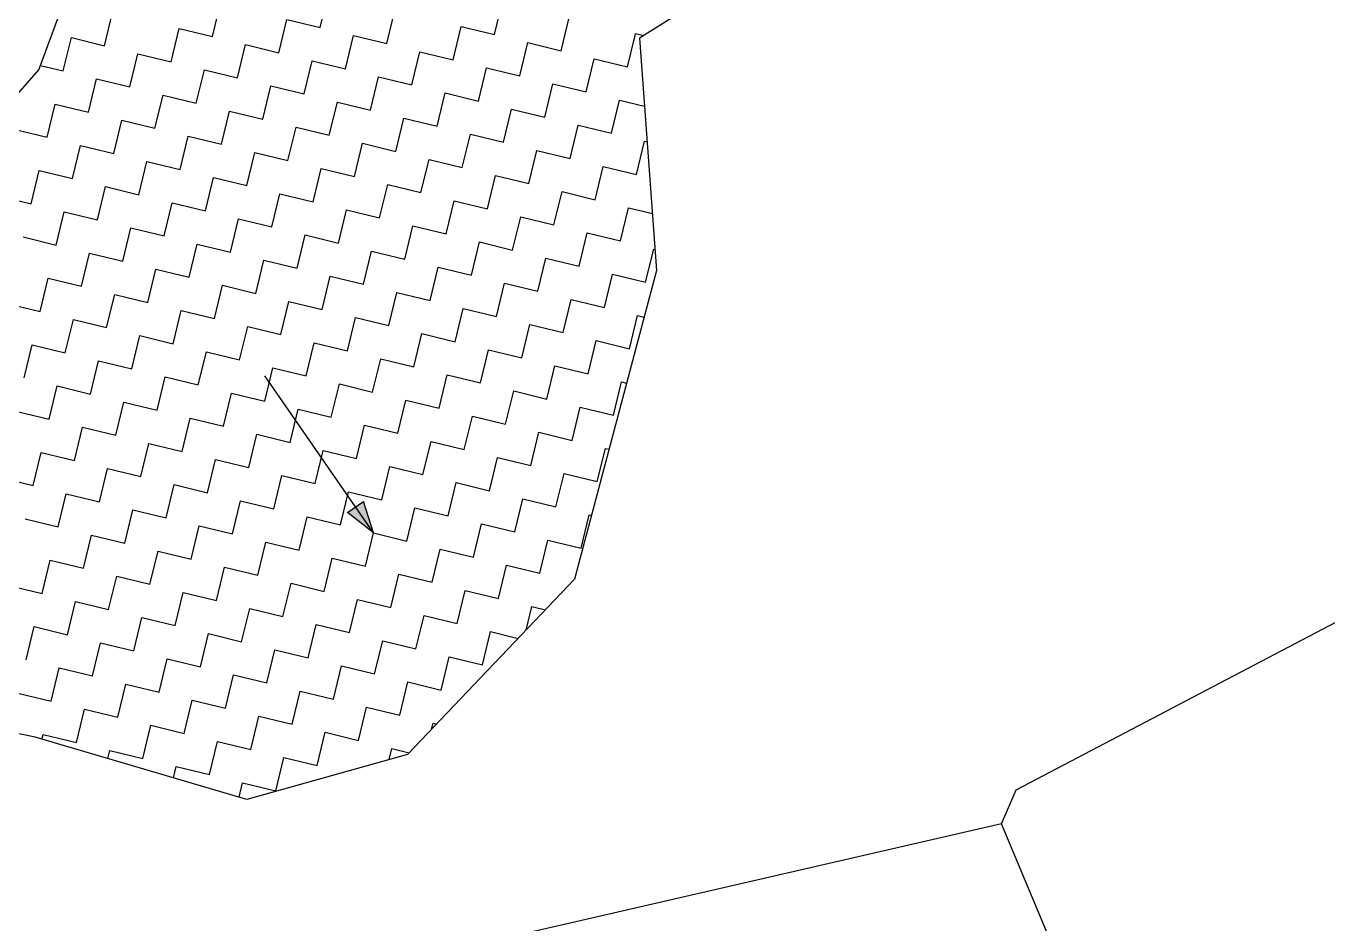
# Model space of a CAD drawing. Header units: metres. Extents: x 280481 to 282563, y 2046849 to 2049468.
# Drawn here: x 281471.5 to 281567.3, y 2048356.4 to 2048422.5 of the extents above; entities that cross this region are included whole.
import ezdxf

# ---------------------------------------------------------------- set-up
doc = ezdxf.new("R2010")
doc.units = ezdxf.units.M
doc.layers.add('POLY_HATCH', color=12, linetype='Continuous')
doc.layers.add('POLY_PARCEL', color=6, linetype='Continuous')

msp = doc.modelspace()

# ---------------------------------------------------------------- hatches: boundary and pattern name
h = msp.add_hatch(color=256)
h.paths.add_polyline_path([(281495.772, 2048387.108), (281495.185, 2048386.701), (281497.103, 2048385.187)])
h.paths.add_polyline_path([(281497.103, 2048385.187), (281496.36, 2048387.515), (281495.772, 2048387.108)])

# ---------------------------------------------------------------- linework, layer by layer
for points in [[(281497.103, 2048385.187), (281489.087, 2048396.759)], [(281495.185, 2048386.701), (281496.36, 2048387.515)], [(281497.103, 2048385.187), (281496.36, 2048387.515)], [(281497.103, 2048385.187), (281495.185, 2048386.701)]]:
    msp.add_lwpolyline(points)
at = {"layer": 'POLY_HATCH'}
for p, q in [((281472.479, 2048419.296), (281479.569, 2048438.557)), ((281537.321, 2048434.631), (281516.674, 2048421.616)), ((281516.674, 2048421.616), (281517.925, 2048404.515)), ((281460.212, 2048405.325), (281472.479, 2048419.296)), ((281517.925, 2048404.515), (281511.875, 2048381.775)), ((281511.875, 2048381.775), (281499.6, 2048368.881)), ((281472.187, 2048370.147), (281464.246, 2048371.802)), ((281487.762, 2048365.565), (281472.187, 2048370.147)), ((281499.6, 2048368.881), (281487.762, 2048365.565))]:
    msp.add_line(p, q, dxfattribs=at)
at = {"layer": 'POLY_HATCH', "linetype": 'Continuous'}
for p, q in [((281493.172, 2048422.402), (281493.765, 2048424.849)), ((281485.24, 2048421.735), (281485.833, 2048424.181)), ((281505.998, 2048421.884), (281506.591, 2048424.33)), ((281477.308, 2048421.067), (281477.901, 2048423.514)), ((281490.133, 2048420.549), (281490.726, 2048422.995)), ((281490.726, 2048422.995), (281493.172, 2048422.402)), ((281498.065, 2048421.216), (281498.658, 2048423.663)), ((281510.89, 2048420.698), (281511.483, 2048423.144)), ((281482.201, 2048419.881), (281482.794, 2048422.328)), ((281482.794, 2048422.328), (281485.24, 2048421.735)), ((281502.958, 2048420.03), (281503.551, 2048422.477)), ((281503.551, 2048422.477), (281505.998, 2048421.884)), ((281516.339, 2048421.806), (281516.376, 2048421.958)), ((281516.376, 2048421.958), (281516.984, 2048421.811)), ((281474.269, 2048419.214), (281474.862, 2048421.66)), ((281474.862, 2048421.66), (281477.308, 2048421.067)), ((281487.094, 2048418.695), (281487.687, 2048421.142)), ((281487.687, 2048421.142), (281490.133, 2048420.549)), ((281495.026, 2048419.363), (281495.619, 2048421.809)), ((281495.619, 2048421.809), (281498.065, 2048421.216)), ((281507.851, 2048418.845), (281508.444, 2048421.291)), ((281508.444, 2048421.291), (281510.89, 2048420.698)), ((281515.783, 2048419.512), (281516.339, 2048421.806)), ((281479.161, 2048418.028), (281479.754, 2048420.474)), ((281479.754, 2048420.474), (281482.201, 2048419.881)), ((281499.919, 2048418.177), (281500.512, 2048420.623)), ((281500.512, 2048420.623), (281502.958, 2048420.03)), ((281512.744, 2048417.659), (281513.337, 2048420.105)), ((281513.337, 2048420.105), (281515.783, 2048419.512)), ((281472.598, 2048419.619), (281474.269, 2048419.214)), ((281484.054, 2048416.842), (281484.647, 2048419.288)), ((281484.647, 2048419.288), (281487.094, 2048418.695)), ((281491.987, 2048417.51), (281492.58, 2048419.956)), ((281492.58, 2048419.956), (281495.026, 2048419.363)), ((281504.812, 2048416.991), (281505.405, 2048419.438)), ((281505.405, 2048419.438), (281507.851, 2048418.845)), ((281476.122, 2048416.175), (281476.715, 2048418.621)), ((281476.715, 2048418.621), (281479.161, 2048418.028)), ((281488.947, 2048415.656), (281489.54, 2048418.103)), ((281489.54, 2048418.103), (281491.987, 2048417.51)), ((281496.879, 2048416.324), (281497.472, 2048418.77)), ((281497.472, 2048418.77), (281499.919, 2048418.177)), ((281509.705, 2048415.805), (281510.297, 2048418.252)), ((281510.297, 2048418.252), (281512.744, 2048417.659)), ((281481.015, 2048414.989), (281481.608, 2048417.435)), ((281481.608, 2048417.435), (281484.054, 2048416.842)), ((281501.772, 2048415.138), (281502.365, 2048417.584)), ((281502.365, 2048417.584), (281504.812, 2048416.991)), ((281473.083, 2048414.321), (281473.676, 2048416.767)), ((281473.676, 2048416.767), (281476.122, 2048416.175)), ((281485.908, 2048413.803), (281486.501, 2048416.249)), ((281486.501, 2048416.249), (281488.947, 2048415.656)), ((281493.84, 2048414.47), (281494.433, 2048416.917)), ((281494.433, 2048416.917), (281496.879, 2048416.324)), ((281506.665, 2048413.952), (281507.258, 2048416.398)), ((281507.258, 2048416.398), (281509.705, 2048415.805)), ((281514.597, 2048414.619), (281515.19, 2048417.066)), ((281515.19, 2048417.066), (281517.04, 2048416.617)), ((281477.975, 2048413.135), (281478.568, 2048415.582)), ((281478.568, 2048415.582), (281481.015, 2048414.989)), ((281498.733, 2048413.284), (281499.326, 2048415.731)), ((281499.326, 2048415.731), (281501.772, 2048415.138)), ((281470.636, 2048414.914), (281473.083, 2048414.321)), ((281482.868, 2048411.949), (281483.461, 2048414.396)), ((281483.461, 2048414.396), (281485.908, 2048413.803)), ((281490.801, 2048412.617), (281491.394, 2048415.063)), ((281491.394, 2048415.063), (281493.84, 2048414.47)), ((281503.626, 2048412.098), (281504.219, 2048414.545)), ((281504.219, 2048414.545), (281506.665, 2048413.952)), ((281511.558, 2048412.766), (281512.151, 2048415.212)), ((281512.151, 2048415.212), (281514.597, 2048414.619)), ((281474.936, 2048411.282), (281475.529, 2048413.728)), ((281475.529, 2048413.728), (281477.975, 2048413.135)), ((281495.693, 2048411.431), (281496.286, 2048413.877)), ((281496.286, 2048413.877), (281498.733, 2048413.284)), ((281508.519, 2048410.912), (281509.112, 2048413.359)), ((281509.112, 2048413.359), (281511.558, 2048412.766)), ((281516.451, 2048411.58), (281517.044, 2048414.026)), ((281517.044, 2048414.026), (281517.233, 2048413.98)), ((281479.829, 2048410.096), (281480.422, 2048412.542)), ((281480.422, 2048412.542), (281482.868, 2048411.949)), ((281487.761, 2048410.763), (281488.354, 2048413.21)), ((281488.354, 2048413.21), (281490.801, 2048412.617)), ((281500.586, 2048410.245), (281501.179, 2048412.691)), ((281501.179, 2048412.691), (281503.626, 2048412.098)), ((281471.897, 2048409.428), (281472.49, 2048411.875)), ((281472.49, 2048411.875), (281474.936, 2048411.282)), ((281492.654, 2048409.577), (281493.247, 2048412.024)), ((281493.247, 2048412.024), (281495.693, 2048411.431)), ((281505.479, 2048409.059), (281506.072, 2048411.505)), ((281506.072, 2048411.505), (281508.519, 2048410.912)), ((281513.411, 2048409.726), (281514.004, 2048412.173)), ((281514.004, 2048412.173), (281516.451, 2048411.58)), ((281476.79, 2048408.242), (281477.382, 2048410.689)), ((281477.382, 2048410.689), (281479.829, 2048410.096)), ((281484.722, 2048408.91), (281485.315, 2048411.356)), ((281485.315, 2048411.356), (281487.761, 2048410.763)), ((281497.547, 2048408.391), (281498.14, 2048410.838)), ((281498.14, 2048410.838), (281500.586, 2048410.245)), ((281469.45, 2048410.021), (281471.897, 2048409.428)), ((281481.682, 2048407.056), (281482.275, 2048409.503)), ((281482.275, 2048409.503), (281484.722, 2048408.91)), ((281489.615, 2048407.724), (281490.208, 2048410.17)), ((281490.208, 2048410.17), (281492.654, 2048409.577)), ((281502.44, 2048407.205), (281503.033, 2048409.652)), ((281503.033, 2048409.652), (281505.479, 2048409.059)), ((281510.372, 2048407.873), (281510.965, 2048410.319)), ((281510.965, 2048410.319), (281513.411, 2048409.726)), ((281473.75, 2048406.389), (281474.343, 2048408.835)), ((281474.343, 2048408.835), (281476.79, 2048408.242)), ((281494.507, 2048406.538), (281495.1, 2048408.984)), ((281495.1, 2048408.984), (281497.547, 2048408.391)), ((281515.265, 2048406.687), (281515.858, 2048409.133)), ((281515.858, 2048409.133), (281517.618, 2048408.707)), ((281478.643, 2048405.203), (281479.236, 2048407.649)), ((281479.236, 2048407.649), (281481.682, 2048407.056)), ((281486.575, 2048405.87), (281487.168, 2048408.317)), ((281487.168, 2048408.317), (281489.615, 2048407.724)), ((281499.4, 2048405.352), (281499.993, 2048407.798)), ((281499.993, 2048407.798), (281502.44, 2048407.205)), ((281507.333, 2048406.019), (281507.926, 2048408.466)), ((281507.926, 2048408.466), (281510.372, 2048407.873)), ((281471.304, 2048406.982), (281473.75, 2048406.389)), ((281491.468, 2048404.684), (281492.061, 2048407.131)), ((281492.061, 2048407.131), (281494.507, 2048406.538)), ((281504.293, 2048404.166), (281504.886, 2048406.612)), ((281504.886, 2048406.612), (281507.333, 2048406.019)), ((281512.225, 2048404.833), (281512.818, 2048407.28)), ((281512.818, 2048407.28), (281515.265, 2048406.687)), ((281475.604, 2048403.349), (281476.197, 2048405.796)), ((281476.197, 2048405.796), (281478.643, 2048405.203)), ((281483.536, 2048404.017), (281484.129, 2048406.463)), ((281484.129, 2048406.463), (281486.575, 2048405.87)), ((281496.361, 2048403.498), (281496.954, 2048405.945)), ((281496.954, 2048405.945), (281499.4, 2048405.352)), ((281517.118, 2048403.648), (281517.711, 2048406.094)), ((281517.711, 2048406.094), (281517.811, 2048406.07)), ((281488.429, 2048402.831), (281489.022, 2048405.277)), ((281489.022, 2048405.277), (281491.468, 2048404.684)), ((281501.254, 2048402.313), (281501.847, 2048404.759)), ((281501.847, 2048404.759), (281504.293, 2048404.166)), ((281509.186, 2048402.98), (281509.779, 2048405.426)), ((281509.779, 2048405.426), (281512.225, 2048404.833)), ((281472.564, 2048401.496), (281473.157, 2048403.942)), ((281473.157, 2048403.942), (281475.604, 2048403.349)), ((281480.496, 2048402.163), (281481.089, 2048404.61)), ((281481.089, 2048404.61), (281483.536, 2048404.017)), ((281493.322, 2048401.645), (281493.915, 2048404.091)), ((281493.915, 2048404.091), (281496.361, 2048403.498)), ((281514.079, 2048401.794), (281514.672, 2048404.24)), ((281514.672, 2048404.24), (281517.118, 2048403.648)), ((281485.389, 2048400.977), (281485.982, 2048403.424)), ((281485.982, 2048403.424), (281488.429, 2048402.831)), ((281498.214, 2048400.459), (281498.807, 2048402.905)), ((281498.807, 2048402.905), (281501.254, 2048402.313)), ((281506.147, 2048401.127), (281506.74, 2048403.573)), ((281506.74, 2048403.573), (281509.186, 2048402.98)), ((281470.118, 2048402.089), (281472.564, 2048401.496)), ((281477.457, 2048400.31), (281478.05, 2048402.756)), ((281478.05, 2048402.756), (281480.496, 2048402.163)), ((281490.282, 2048399.792), (281490.875, 2048402.238)), ((281490.875, 2048402.238), (281493.322, 2048401.645)), ((281511.04, 2048399.941), (281511.632, 2048402.387)), ((281511.632, 2048402.387), (281514.079, 2048401.794)), ((281474.418, 2048398.457), (281475.011, 2048400.903)), ((281475.011, 2048400.903), (281477.457, 2048400.31)), ((281482.35, 2048399.124), (281482.943, 2048401.57)), ((281482.943, 2048401.57), (281485.389, 2048400.977)), ((281495.175, 2048398.606), (281495.768, 2048401.052)), ((281495.768, 2048401.052), (281498.214, 2048400.459)), ((281503.107, 2048399.273), (281503.7, 2048401.72)), ((281503.7, 2048401.72), (281506.147, 2048401.127)), ((281515.932, 2048398.755), (281516.525, 2048401.201)), ((281516.525, 2048401.201), (281517.012, 2048401.083)), ((281487.243, 2048397.938), (281487.836, 2048400.385)), ((281487.836, 2048400.385), (281490.282, 2048399.792)), ((281508, 2048398.087), (281508.593, 2048400.534)), ((281508.593, 2048400.534), (281511.04, 2048399.941)), ((281471.378, 2048396.603), (281471.971, 2048399.05)), ((281471.971, 2048399.05), (281474.418, 2048398.457)), ((281479.31, 2048397.271), (281479.903, 2048399.717)), ((281479.903, 2048399.717), (281482.35, 2048399.124)), ((281492.136, 2048396.752), (281492.729, 2048399.199)), ((281492.729, 2048399.199), (281495.175, 2048398.606)), ((281500.068, 2048397.42), (281500.661, 2048399.866)), ((281500.661, 2048399.866), (281503.107, 2048399.273)), ((281512.893, 2048396.901), (281513.486, 2048399.348)), ((281513.486, 2048399.348), (281515.932, 2048398.755)), ((281484.203, 2048396.085), (281484.796, 2048398.531)), ((281484.796, 2048398.531), (281487.243, 2048397.938)), ((281497.028, 2048395.566), (281497.621, 2048398.013)), ((281497.621, 2048398.013), (281500.068, 2048397.42)), ((281504.961, 2048396.234), (281505.554, 2048398.68)), ((281505.554, 2048398.68), (281508, 2048398.087)), ((281476.271, 2048395.417), (281476.864, 2048397.864)), ((281476.864, 2048397.864), (281479.31, 2048397.271)), ((281489.096, 2048394.899), (281489.689, 2048397.345)), ((281489.689, 2048397.345), (281492.136, 2048396.752)), ((281509.854, 2048395.048), (281510.447, 2048397.494)), ((281510.447, 2048397.494), (281512.893, 2048396.901)), ((281481.164, 2048394.231), (281481.757, 2048396.678)), ((281481.757, 2048396.678), (281484.203, 2048396.085)), ((281493.989, 2048393.713), (281494.582, 2048396.159)), ((281494.582, 2048396.159), (281497.028, 2048395.566)), ((281501.921, 2048394.38), (281502.514, 2048396.827)), ((281502.514, 2048396.827), (281504.961, 2048396.234)), ((281514.746, 2048393.862), (281515.339, 2048396.308)), ((281515.339, 2048396.308), (281515.717, 2048396.217)), ((281473.232, 2048393.564), (281473.825, 2048396.01)), ((281473.825, 2048396.01), (281476.271, 2048395.417)), ((281486.057, 2048393.045), (281486.65, 2048395.492)), ((281486.65, 2048395.492), (281489.096, 2048394.899)), ((281506.814, 2048393.194), (281507.407, 2048395.641)), ((281507.407, 2048395.641), (281509.854, 2048395.048)), ((281470.785, 2048394.157), (281473.232, 2048393.564)), ((281478.125, 2048392.378), (281478.717, 2048394.824)), ((281478.717, 2048394.824), (281481.164, 2048394.231)), ((281490.95, 2048391.859), (281491.543, 2048394.306)), ((281491.543, 2048394.306), (281493.989, 2048393.713)), ((281498.882, 2048392.527), (281499.475, 2048394.973)), ((281499.475, 2048394.973), (281501.921, 2048394.38)), ((281511.707, 2048392.008), (281512.3, 2048394.455)), ((281512.3, 2048394.455), (281514.746, 2048393.862)), ((281483.017, 2048391.192), (281483.61, 2048393.638)), ((281483.61, 2048393.638), (281486.057, 2048393.045)), ((281503.775, 2048391.341), (281504.368, 2048393.787)), ((281504.368, 2048393.787), (281506.814, 2048393.194)), ((281475.085, 2048390.524), (281475.678, 2048392.971)), ((281475.678, 2048392.971), (281478.125, 2048392.378)), ((281487.91, 2048390.006), (281488.503, 2048392.452)), ((281488.503, 2048392.452), (281490.95, 2048391.859)), ((281495.842, 2048390.673), (281496.435, 2048393.12)), ((281496.435, 2048393.12), (281498.882, 2048392.527)), ((281508.668, 2048390.155), (281509.261, 2048392.601)), ((281509.261, 2048392.601), (281511.707, 2048392.008)), ((281479.978, 2048389.338), (281480.571, 2048391.785)), ((281480.571, 2048391.785), (281483.017, 2048391.192)), ((281500.735, 2048389.487), (281501.328, 2048391.934)), ((281501.328, 2048391.934), (281503.775, 2048391.341)), ((281513.56, 2048388.969), (281514.153, 2048391.415)), ((281514.153, 2048391.415), (281514.422, 2048391.35)), ((281472.046, 2048388.671), (281472.639, 2048391.117)), ((281472.639, 2048391.117), (281475.085, 2048390.524)), ((281484.871, 2048388.152), (281485.464, 2048390.599)), ((281485.464, 2048390.599), (281487.91, 2048390.006)), ((281492.803, 2048388.82), (281493.396, 2048391.266)), ((281493.396, 2048391.266), (281495.842, 2048390.673)), ((281505.628, 2048388.301), (281506.221, 2048390.748)), ((281506.221, 2048390.748), (281508.668, 2048390.155)), ((281476.939, 2048387.485), (281477.532, 2048389.931)), ((281477.532, 2048389.931), (281479.978, 2048389.338)), ((281489.764, 2048386.966), (281490.357, 2048389.413)), ((281490.357, 2048389.413), (281492.803, 2048388.82)), ((281497.696, 2048387.634), (281498.289, 2048390.08)), ((281498.289, 2048390.08), (281500.735, 2048389.487)), ((281510.521, 2048387.115), (281511.114, 2048389.562)), ((281511.114, 2048389.562), (281513.56, 2048388.969)), ((281469.599, 2048389.264), (281472.046, 2048388.671)), ((281481.831, 2048386.299), (281482.424, 2048388.745)), ((281482.424, 2048388.745), (281484.871, 2048388.152)), ((281502.589, 2048386.448), (281503.182, 2048388.894)), ((281503.182, 2048388.894), (281505.628, 2048388.301)), ((281473.899, 2048385.631), (281474.492, 2048388.078)), ((281474.492, 2048388.078), (281476.939, 2048387.485)), ((281486.724, 2048385.113), (281487.317, 2048387.559)), ((281487.317, 2048387.559), (281489.764, 2048386.966)), ((281494.657, 2048385.78), (281495.25, 2048388.227)), ((281495.25, 2048388.227), (281497.696, 2048387.634)), ((281507.482, 2048385.262), (281508.075, 2048387.708)), ((281508.075, 2048387.708), (281510.521, 2048387.115)), ((281478.792, 2048384.445), (281479.385, 2048386.892)), ((281479.385, 2048386.892), (281481.831, 2048386.299)), ((281499.549, 2048384.595), (281500.142, 2048387.041)), ((281500.142, 2048387.041), (281502.589, 2048386.448)), ((281512.375, 2048384.076), (281512.968, 2048386.523)), ((281512.968, 2048386.523), (281513.128, 2048386.484)), ((281471.453, 2048386.224), (281473.899, 2048385.631)), ((281483.685, 2048383.26), (281484.278, 2048385.706)), ((281484.278, 2048385.706), (281486.724, 2048385.113)), ((281491.617, 2048383.927), (281492.21, 2048386.373)), ((281492.21, 2048386.373), (281494.657, 2048385.78)), ((281504.442, 2048383.409), (281505.035, 2048385.855)), ((281505.035, 2048385.855), (281507.482, 2048385.262)), ((281475.753, 2048382.592), (281476.346, 2048385.038)), ((281476.346, 2048385.038), (281478.792, 2048384.445)), ((281496.51, 2048382.741), (281497.103, 2048385.187)), ((281497.103, 2048385.187), (281499.549, 2048384.595)), ((281509.335, 2048382.223), (281509.928, 2048384.669)), ((281509.928, 2048384.669), (281512.375, 2048384.076)), ((281480.645, 2048381.406), (281481.238, 2048383.852)), ((281481.238, 2048383.852), (281483.685, 2048383.26)), ((281488.578, 2048382.074), (281489.171, 2048384.52)), ((281489.171, 2048384.52), (281491.617, 2048383.927)), ((281501.403, 2048381.555), (281501.996, 2048384.002)), ((281501.996, 2048384.002), (281504.442, 2048383.409)), ((281472.713, 2048380.739), (281473.306, 2048383.185)), ((281473.306, 2048383.185), (281475.753, 2048382.592)), ((281485.538, 2048380.22), (281486.131, 2048382.667)), ((281486.131, 2048382.667), (281488.578, 2048382.074)), ((281493.471, 2048380.888), (281494.064, 2048383.334)), ((281494.064, 2048383.334), (281496.51, 2048382.741)), ((281506.296, 2048380.369), (281506.889, 2048382.816)), ((281506.889, 2048382.816), (281509.335, 2048382.223)), ((281477.606, 2048379.553), (281478.199, 2048381.999)), ((281478.199, 2048381.999), (281480.645, 2048381.406)), ((281498.363, 2048379.702), (281498.956, 2048382.148)), ((281498.956, 2048382.148), (281501.403, 2048381.555)), ((281470.267, 2048381.332), (281472.713, 2048380.739)), ((281482.499, 2048378.367), (281483.092, 2048380.813)), ((281483.092, 2048380.813), (281485.538, 2048380.22)), ((281490.431, 2048379.034), (281491.024, 2048381.481)), ((281491.024, 2048381.481), (281493.471, 2048380.888)), ((281503.256, 2048378.516), (281503.849, 2048380.962)), ((281503.849, 2048380.962), (281506.296, 2048380.369)), ((281474.567, 2048377.699), (281475.16, 2048380.146)), ((281475.16, 2048380.146), (281477.606, 2048379.553)), ((281495.324, 2048377.848), (281495.917, 2048380.295)), ((281495.917, 2048380.295), (281498.363, 2048379.702)), ((281508.322, 2048378.043), (281508.742, 2048379.776)), ((281508.742, 2048379.776), (281509.741, 2048379.534)), ((281479.46, 2048376.513), (281480.053, 2048378.96)), ((281480.053, 2048378.96), (281482.499, 2048378.367)), ((281487.392, 2048377.181), (281487.985, 2048379.627)), ((281487.985, 2048379.627), (281490.431, 2048379.034)), ((281500.217, 2048376.662), (281500.81, 2048379.109)), ((281500.81, 2048379.109), (281503.256, 2048378.516)), ((281471.527, 2048375.846), (281472.12, 2048378.292)), ((281472.12, 2048378.292), (281474.567, 2048377.699)), ((281492.285, 2048375.995), (281492.878, 2048378.441)), ((281492.878, 2048378.441), (281495.324, 2048377.848)), ((281505.11, 2048375.476), (281505.703, 2048377.923)), ((281505.703, 2048377.923), (281507.738, 2048377.429)), ((281476.42, 2048374.66), (281477.013, 2048377.106)), ((281477.013, 2048377.106), (281479.46, 2048376.513)), ((281484.352, 2048375.327), (281484.945, 2048377.774)), ((281484.945, 2048377.774), (281487.392, 2048377.181)), ((281497.178, 2048374.809), (281497.77, 2048377.255)), ((281497.77, 2048377.255), (281500.217, 2048376.662)), ((281489.245, 2048374.141), (281489.838, 2048376.588)), ((281489.838, 2048376.588), (281492.285, 2048375.995)), ((281502.07, 2048373.623), (281502.663, 2048376.069)), ((281502.663, 2048376.069), (281505.11, 2048375.476)), ((281473.381, 2048372.806), (281473.974, 2048375.253)), ((281473.974, 2048375.253), (281476.42, 2048374.66)), ((281481.313, 2048373.474), (281481.906, 2048375.92)), ((281481.906, 2048375.92), (281484.352, 2048375.327)), ((281494.138, 2048372.955), (281494.731, 2048375.402)), ((281494.731, 2048375.402), (281497.178, 2048374.809)), ((281478.274, 2048371.62), (281478.867, 2048374.067)), ((281478.867, 2048374.067), (281481.313, 2048373.474)), ((281486.206, 2048372.288), (281486.799, 2048374.734)), ((281486.799, 2048374.734), (281489.245, 2048374.141)), ((281499.031, 2048371.769), (281499.624, 2048374.216)), ((281499.624, 2048374.216), (281502.07, 2048373.623)), ((281470.934, 2048373.399), (281473.381, 2048372.806)), ((281491.099, 2048371.102), (281491.692, 2048373.548)), ((281491.692, 2048373.548), (281494.138, 2048372.955)), ((281475.234, 2048369.767), (281475.827, 2048372.213)), ((281475.827, 2048372.213), (281478.274, 2048371.62)), ((281483.166, 2048370.434), (281483.759, 2048372.881)), ((281483.759, 2048372.881), (281486.206, 2048372.288)), ((281495.992, 2048369.916), (281496.585, 2048372.362)), ((281496.585, 2048372.362), (281499.031, 2048371.769)), ((281488.059, 2048369.248), (281488.652, 2048371.695)), ((281488.652, 2048371.695), (281491.099, 2048371.102)), ((281501.372, 2048370.743), (281501.477, 2048371.176)), ((281501.477, 2048371.176), (281501.727, 2048371.116)), ((281472.7, 2048369.996), (281472.788, 2048370.36)), ((281472.788, 2048370.36), (281475.234, 2048369.767)), ((281480.127, 2048368.581), (281480.72, 2048371.027)), ((281480.72, 2048371.027), (281483.166, 2048370.434)), ((281492.952, 2048368.062), (281493.545, 2048370.509)), ((281493.545, 2048370.509), (281495.992, 2048369.916)), ((281485.02, 2048367.395), (281485.613, 2048369.841)), ((281485.613, 2048369.841), (281488.059, 2048369.248)), ((281498.239, 2048368.5), (281498.438, 2048369.323)), ((281498.438, 2048369.323), (281499.723, 2048369.011)), ((281477.535, 2048368.573), (281477.681, 2048369.174)), ((281477.681, 2048369.174), (281480.127, 2048368.581)), ((281489.913, 2048366.209), (281490.506, 2048368.655)), ((281490.506, 2048368.655), (281492.952, 2048368.062)), ((281482.371, 2048367.151), (281482.573, 2048367.988)), ((281482.573, 2048367.988), (281485.02, 2048367.395)), ((281487.206, 2048365.728), (281487.466, 2048366.802)), ((281487.466, 2048366.802), (281489.913, 2048366.209))]:
    msp.add_line(p, q, dxfattribs=at)
at = {"layer": 'POLY_PARCEL'}
for p, q in [((281544.382, 2048366.28), (281614.427, 2048403.026)), ((281543.313, 2048363.772), (281544.382, 2048366.28)), ((281543.313, 2048363.772), (281493.25, 2048352.253)), ((281561.923, 2048319.267), (281543.313, 2048363.772))]:
    msp.add_line(p, q, dxfattribs=at)

doc.saveas('drawing.dxf')
